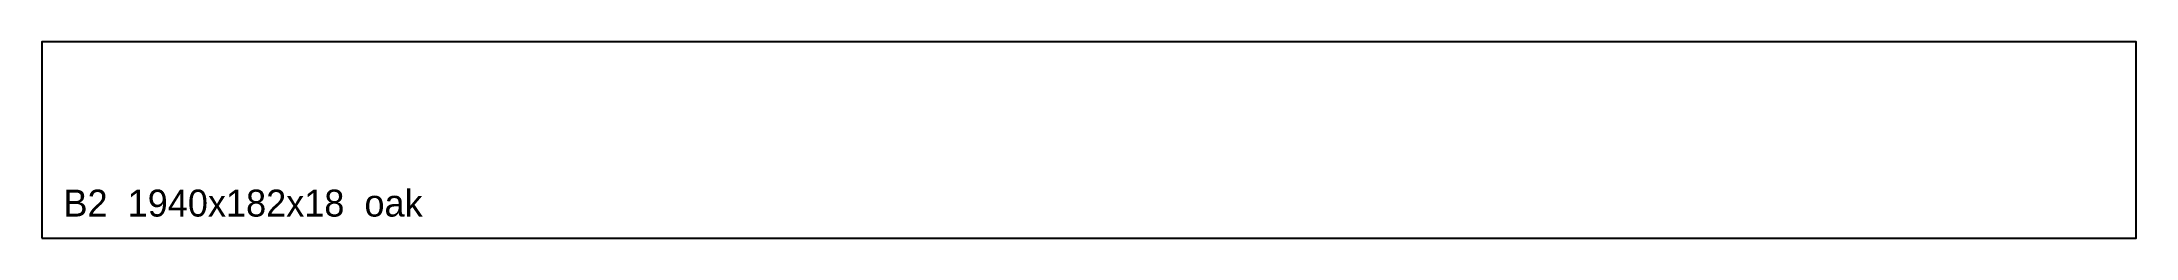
# Model space of a CAD drawing. Header units: millimetres. Extents: x 0 to 1940, y 0 to 182.
import ezdxf

# ---------------------------------------------------------------- set-up
doc = ezdxf.new("R2010")
doc.units = ezdxf.units.MM
doc.layers.add('CUT', color=1, linetype='Continuous')
doc.layers.add('TEXT', color=7, linetype='Continuous')

msp = doc.modelspace()

# ---------------------------------------------------------------- linework, layer by layer
at = {"layer": 'CUT'}
msp.add_lwpolyline([(0, 0), (1940, 0), (1940, 182), (0, 182)], close=True, dxfattribs=at)

# ---------------------------------------------------------------- texts
at = {"layer": 'TEXT'}
msp.add_text('B2  1940x182x18  oak', height=25, dxfattribs=at).set_placement((20, 20))

doc.saveas('drawing.dxf')
